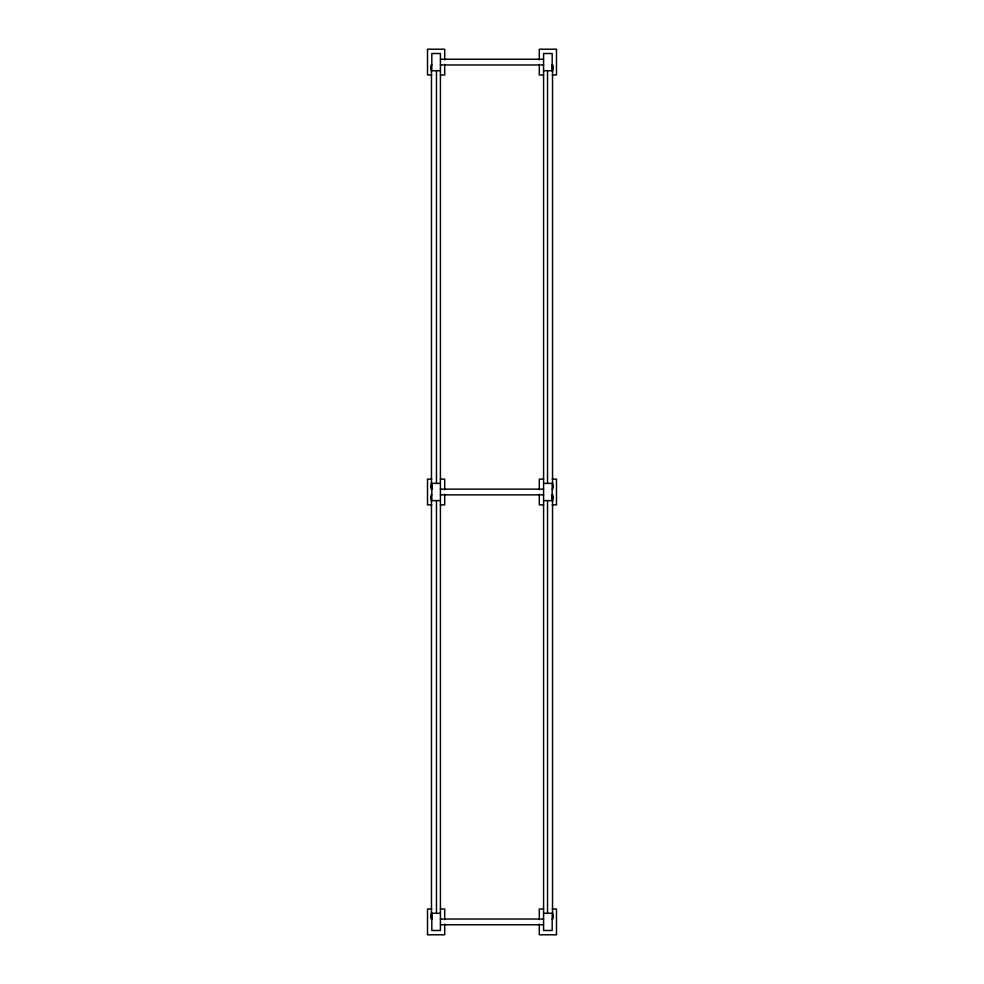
<?xml version="1.0" encoding="UTF-8"?>
<svg xmlns="http://www.w3.org/2000/svg" width="984" height="984" viewBox="0 0 984 984"><rect width="100%" height="100%" fill="white"/><g stroke="black" fill="none" stroke-linecap="round" stroke-linejoin="round"><path stroke-width="1.48" d="M440.414 59.237L543.586 59.237M431.816 64.969L431.103 64.969L431.103 70.7L440.414 70.7M440.414 64.969L543.586 64.969M543.586 70.7L552.922 70.7L552.922 64.969L551.839 64.969L551.839 70.7M431.816 74.993L427.511 74.993L427.511 49.2L444.707 49.2L444.707 59.827M440.414 74.993L444.707 74.993L444.707 64.378M543.586 74.993L539.293 74.993L539.293 64.378M552.184 74.993L556.489 74.993L556.489 49.2L539.293 49.2L539.293 59.827M431.816 479.097L427.511 479.097L427.511 504.903L431.816 504.903M440.414 479.097L444.707 479.097L444.707 489.724M543.586 479.097L539.293 479.097L539.293 489.724M552.184 479.097L556.489 479.097L556.489 504.903L552.184 504.903M440.414 483.402L431.078 483.402L431.078 489.134L432.161 489.134L432.161 483.402M543.586 483.402L552.897 483.402L552.897 489.134L552.184 489.134M440.414 489.134L543.586 489.134M431.816 494.866L431.103 494.866L431.103 500.598L440.414 500.598M440.414 494.866L543.586 494.866M543.586 500.598L552.922 500.598L552.922 494.866L551.839 494.866L551.839 500.598M440.414 504.903L444.707 504.903L444.707 494.276M543.586 504.903L539.293 504.903L539.293 494.276M431.816 909.007L427.511 909.007L427.511 934.8L444.707 934.8L444.707 924.173M440.414 909.007L444.707 909.007L444.707 919.622M543.586 909.007L539.293 909.007L539.293 919.622M552.184 909.007L556.489 909.007L556.489 934.8L539.293 934.8L539.293 924.173M440.414 913.3L431.078 913.3L431.078 919.031L432.161 919.031L432.161 913.3M543.586 913.3L552.897 913.3L552.897 919.031L552.184 919.031M440.414 919.031L543.586 919.031M440.414 924.763L543.586 924.763M553.266 67.133L553.266 68.523M553.242 485.579L553.242 486.957M553.266 497.043L553.266 498.421M553.242 915.477L553.242 916.867M552.541 70.7L552.541 483.402M552.541 500.598L552.541 913.3M552.184 70.7L552.184 53.505L543.586 53.505L543.586 930.495L552.184 930.495L552.184 913.3M552.184 483.402L552.184 500.598M547.534 70.7L547.534 483.402M547.534 500.598L547.534 913.3M436.466 70.7L436.466 483.402M436.466 500.598L436.466 913.3M431.816 70.7L431.816 53.505L440.414 53.505L440.414 930.495L431.816 930.495L431.816 913.3M431.816 483.402L431.816 500.598M431.459 70.7L431.459 483.402M431.459 500.598L431.459 913.3M430.758 67.133L430.758 68.523M430.734 485.579L430.734 486.957M430.758 497.043L430.758 498.421M430.734 915.477L430.734 916.867"/></g></svg>
